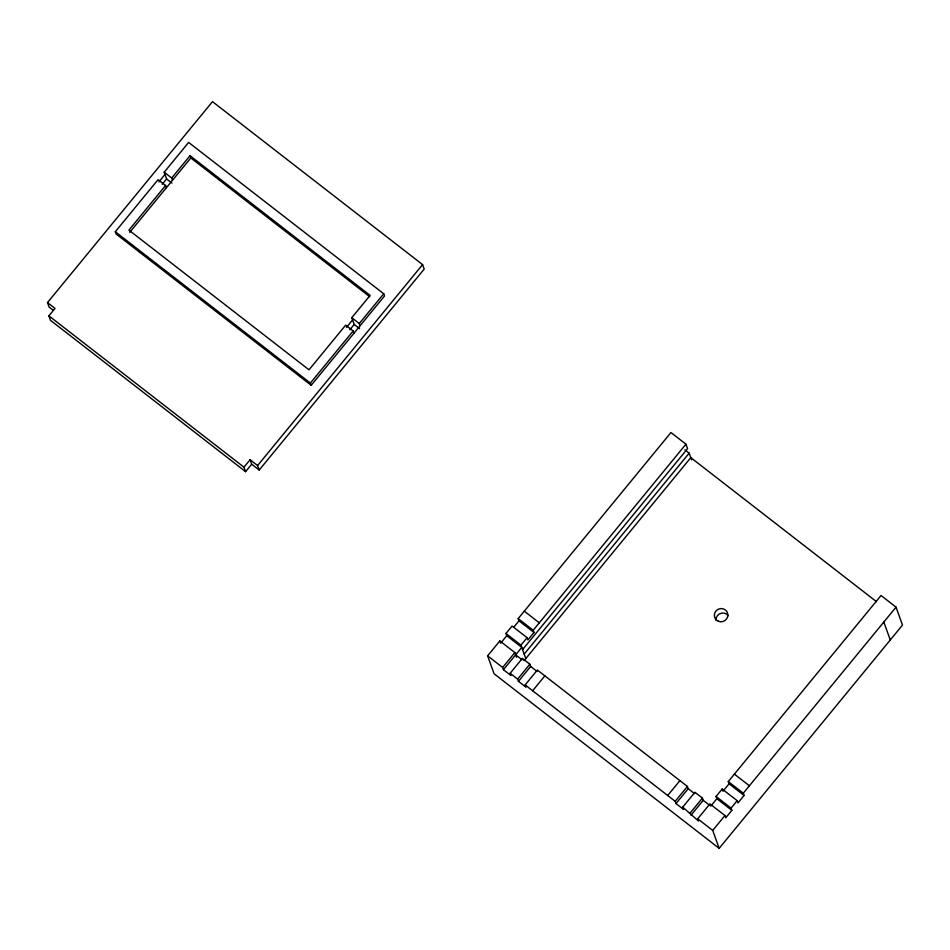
<?xml version="1.0" encoding="UTF-8"?>
<svg xmlns="http://www.w3.org/2000/svg" width="950" height="950" viewBox="0 0 950 950"><rect width="100%" height="100%" fill="white"/><g stroke="black" fill="none" stroke-linecap="round" stroke-linejoin="round"><path stroke-width="1.43" d="M53.402 310.401L49.115 307.076L47.5 302.587L212.491 101.638L422.584 264.611L424.199 269.087L259.207 470.036L251.703 464.218L250.088 459.741L243.972 467.186L245.587 471.663L251.703 464.218M171.974 183.089L166.606 178.921L164.196 172.199L188.634 142.429L383.717 293.764L384.524 295.996L311.196 385.308L116.114 233.985L115.306 231.741L158.08 179.645L165.585 185.464L166.393 187.708M245.587 471.663L50.504 320.34L48.889 315.851L55.005 308.406L47.5 302.587M158.888 181.889L164.991 174.444M162.248 184.241L166.606 178.921M165.585 185.464L128.915 230.126L308.999 369.811L345.657 325.149L353.162 330.968L353.97 333.213M172.496 180.263L171.689 178.018L190.024 155.693L370.108 295.379L351.773 317.716L354.196 324.437L359.551 328.593M129.722 232.358L190.831 157.938L190.024 155.693M346.465 327.394L352.581 319.948M349.826 329.745L354.196 324.437M311.196 385.308L310.389 383.076L353.162 330.968M360.086 325.767L359.278 323.534L383.717 293.764M259.207 470.036L257.592 465.559L422.584 264.611M709.674 805.315L703.238 800.328L702.43 798.083L694.925 792.264L682.706 807.144L698.523 821.026L697.716 818.793L709.935 803.902L724.945 815.539L725.752 817.784L731.856 810.338L716.858 798.701L716.051 796.456L722.154 789.023L737.164 800.66L737.972 802.904L744.087 795.459L729.078 783.821L728.27 781.577L881.042 595.508L896.04 607.157L902.5 625.088L719.174 848.362L494.083 673.752L487.623 655.821L499.843 640.929L514.852 652.579L516.562 657.305M537.094 671.448L530.67 666.461L529.862 664.216L522.357 658.398L510.138 673.277L510.946 675.521L503.441 669.703L521.776 647.377L506.766 635.728L505.958 633.496L512.074 626.05L527.072 637.688L527.879 639.932L533.995 632.486L533.188 630.254L518.178 618.604L670.949 432.547L685.959 444.184L687.562 448.661L522.583 649.61M506.766 635.728L500.65 643.174L499.843 640.929M513.748 627.226L518.985 620.849L518.178 618.604M503.441 669.703L502.633 667.458L514.852 652.579M525.801 658.576L520.968 645.133L527.072 637.688M533.188 630.254L685.959 444.184M524.186 654.099L689.178 453.15L684.891 449.825M524.056 660.701L690.793 457.627L876.529 601.706M694.664 793.678L688.239 788.69L687.432 786.446L537.367 670.035L525.136 684.926L525.944 687.159L518.451 681.34L517.643 679.107L529.862 664.216M518.451 681.34L530.67 666.461M532.641 690.745L544.861 675.854M667.707 795.506L679.927 780.627M682.706 807.144L683.513 809.388L676.008 803.569L675.201 801.325L687.432 786.446M676.008 803.569L688.239 788.69M690.211 812.974L702.43 798.083M691.018 815.207L703.238 800.328M710.742 806.146L716.858 798.701M729.078 783.821L722.962 791.255L722.154 789.023M719.174 848.362L712.726 830.431L724.945 815.539M731.856 810.338L731.049 808.106L737.164 800.66M744.087 795.459L743.28 793.214L896.04 607.157M190.831 157.938L369.74 296.721M164.196 172.199L171.689 178.018M351.773 317.716L359.278 323.534M115.306 231.741L310.389 383.076M524.293 611.171L539.291 622.808M734.386 774.131L749.384 785.781M728.27 781.577L743.28 793.214M518.985 620.849L533.995 632.486M505.958 633.496L520.968 645.133M716.051 796.456L731.049 808.106M515.66 654.811L522.096 659.811M250.088 459.741L257.592 465.559M487.623 655.821L502.633 667.458M510.138 673.277L517.643 679.107M525.136 684.926L675.201 801.325M697.716 818.793L712.726 830.431M48.889 315.851L243.972 467.186M883.821 622.036L890.281 639.967M689.178 453.15L691.6 459.871M715.991 620.445A6.792 6.591 -19.8 0 1 728.222 615.671M718.342 621.252A6.792 6.591 -19.8 0 0 727.854 614.365A6.792 6.591 -19.8 0 0 717.155 609.876A6.792 6.591 -19.8 0 0 718.342 621.252"/></g></svg>
